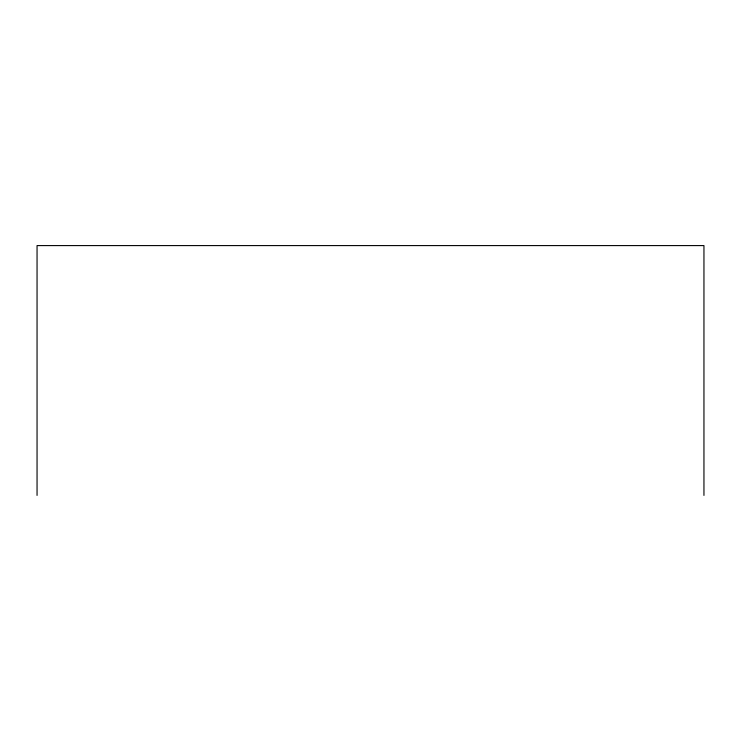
<?xml version="1.0" encoding="UTF-8"?>
<svg xmlns="http://www.w3.org/2000/svg" width="741" height="741" viewBox="0 0 741 741"><rect width="100%" height="100%" fill="white"/><g stroke="black" fill="none" stroke-linecap="round" stroke-linejoin="round"><path stroke-width="1.11" d="M703.95 495.414L703.95 245.586L37.05 245.586L37.05 495.414"/></g></svg>
